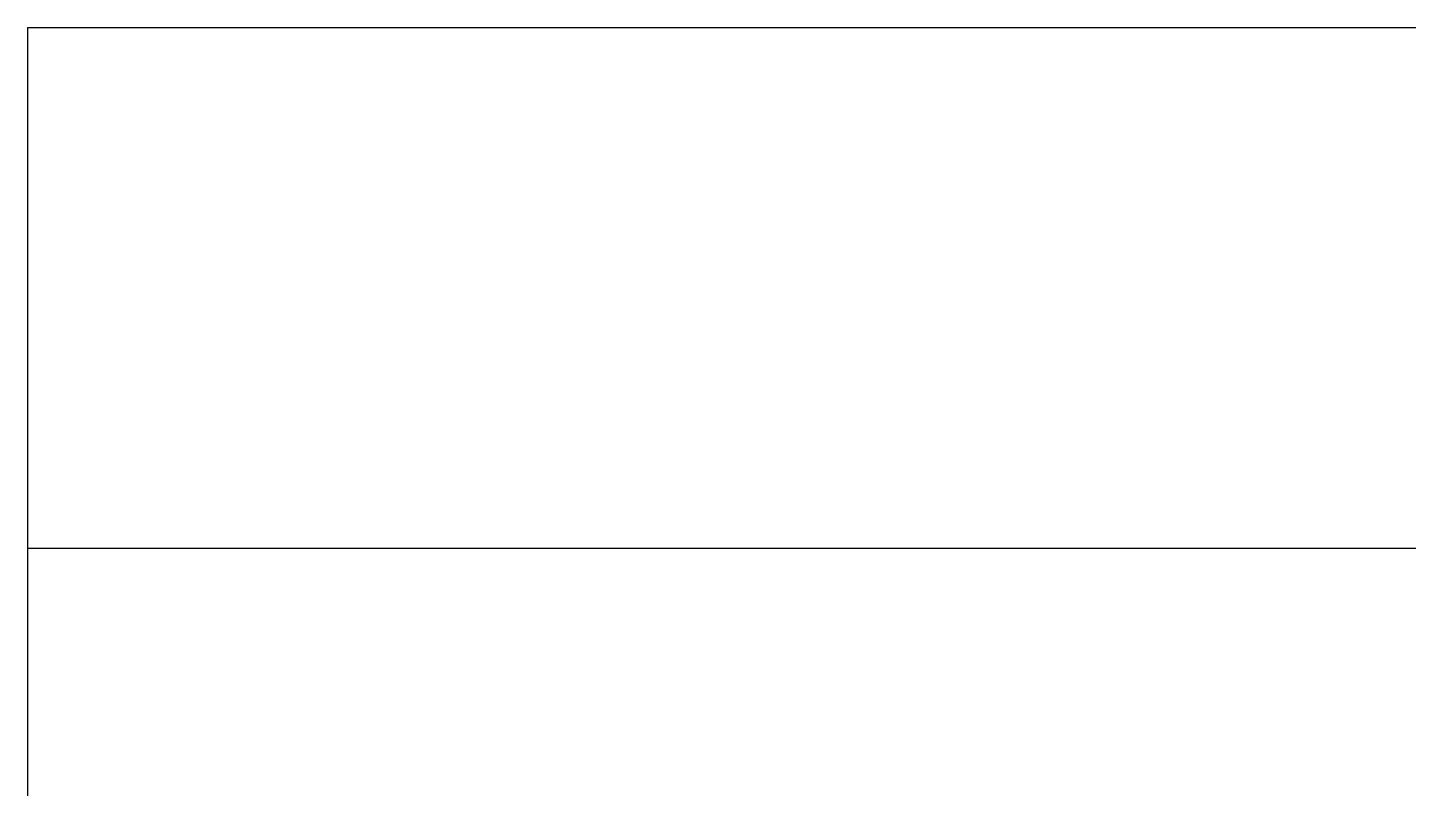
# Model space of a CAD drawing. Header units: metres. Extents: x 3 to 509016, y 4 to 6969473.
# Drawn here: x 508556.51 to 508583.05, y 6967762.14 to 6967776.75 of the extents above; entities that cross this region are included whole.
import ezdxf

# ---------------------------------------------------------------- set-up
doc = ezdxf.new("R2010")
doc.units = ezdxf.units.M
doc.layers.add('_Design Non Plottable', color=45, linetype='Continuous', plot=False)
doc.layers.add('XREF', color=7, linetype='Continuous')

# ---------------------------------------------------------------- blocks, each defined once
blk = doc.blocks.new('XD_DESIGN_1')
at = {"layer": '_Design Non Plottable', "linetype": 'Continuous'}
for p, q in [((508556.513, 6967776.749), (508556.513, 6967766.749)), ((508556.513, 6967776.749), (508705.513, 6967776.749)), ((508556.513, 6967766.749), (508705.513, 6967766.749))]:
    blk.add_line(p, q, dxfattribs=at)
at = {"layer": '_Design Non Plottable'}
blk.add_line((508556.513, 6967766.749), (508556.513, 6967636.467), dxfattribs=at)
blk = doc.blocks.new('XD_DESIGN_2')
at = {"layer": '_Design Non Plottable', "linetype": 'Continuous'}
for p, q in [((508556.513, 6967776.749), (508556.513, 6967766.749)), ((508556.513, 6967776.749), (508705.513, 6967776.749)), ((508556.513, 6967766.749), (508705.513, 6967766.749))]:
    blk.add_line(p, q, dxfattribs=at)
at = {"layer": '_Design Non Plottable'}
blk.add_line((508556.513, 6967766.749), (508556.513, 6967636.467), dxfattribs=at)

msp = doc.modelspace()

# ---------------------------------------------------------------- block references
msp.add_blockref('XD_DESIGN_1', (0, 0))

# ---------------------------------------------------------------- next in the draw order: block references
at = {"layer": 'XREF'}
msp.add_blockref('XD_DESIGN_2', (0, 0), dxfattribs=at)

doc.saveas('drawing.dxf')
